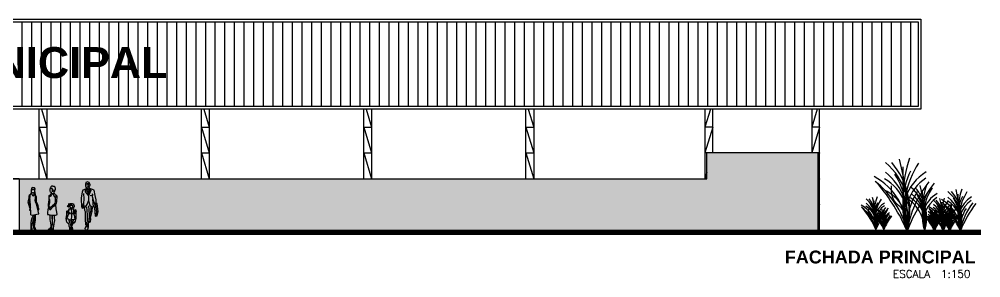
# Model space of a CAD drawing. Extents: x -122.1 to -43.4, y 17.2 to 92.3.
# Drawn here: x -80.74 to -43.41, y 82.21 to 92.26 of the extents above; entities that cross this region are included whole.
import ezdxf
from ezdxf.enums import TextEntityAlignment as Align

# ---------------------------------------------------------------- set-up
doc = ezdxf.new("R2010")
doc.units = 0
doc.header["$LTSCALE"] = 2
doc.header["$MEASUREMENT"] = 0
for name, color, linetype in [('ALVENARIA', 7, 'CONTINUOUS'), ('ALVENARIA2', 9, 'CONTINUOUS'), ('COBERTURA', 6, 'CONTINUOUS'), ('COTA', 1, 'CONTINUOUS'), ('GENTE', 1, 'CONTINUOUS'), ('JAPOR', 142, 'CONTINUOUS'), ('JARDIM', 90, 'CONTINUOUS'), ('PLATIBANDA', 11, 'CONTINUOUS'), ('TEXTO2', 40, 'CONTINUOUS'), ('TEXTO5', 5, 'CONTINUOUS')]:
    doc.layers.add(name, color=color, linetype=linetype)
doc.styles.add('SANSSERIFBOLD', font='sasb____.pfb')
doc.styles.add('SIMPLEX', font='SIMPLEX.SHX')

msp = doc.modelspace()

# ---------------------------------------------------------------- hatches: boundary and pattern name
at = {"layer": 'PLATIBANDA'}
h = msp.add_hatch(dxfattribs=at)
h.set_pattern_fill('ANSI31', color=256, scale=3, angle=45, style=0)
h.paths.add_polyline_path([(-45.838, 88.864), (-45.838, 92.164), (-119.638, 92.164), (-119.638, 88.864)])
h.paths.add_polyline_path([(-89.884, 89.625), (-74.89, 89.625), (-74.89, 91.512), (-89.884, 91.512)], flags=24)
h = msp.add_hatch(dxfattribs=at)
h.set_pattern_fill('DOTS', color=256, scale=2, style=0)
h.paths.add_polyline_path([(-80.738, 86.064), (-80.738, 84.064), (-49.738, 84.064), (-49.738, 87.064), (-49.963, 87.064), (-54.038, 87.064), (-54.038, 86.064)])

# ---------------------------------------------------------------- linework, layer by layer
at = {"layer": 'ALVENARIA'}
for p, q in [((-119.738, 92.264), (-45.738, 92.264)), ((-45.738, 92.264), (-45.738, 88.764)), ((-45.738, 88.764), (-119.738, 88.764)), ((-79.873, 88.764), (-79.663, 88.064)), ((-73.573, 88.764), (-73.363, 88.064)), ((-67.273, 88.764), (-67.063, 88.064)), ((-60.973, 88.764), (-60.763, 88.064)), ((-53.903, 88.764), (-54.113, 88.064)), ((-49.753, 88.764), (-49.963, 88.064)), ((-79.963, 88.064), (-79.663, 88.064)), ((-79.963, 88.064), (-79.663, 87.064)), ((-73.663, 88.064), (-73.363, 88.064)), ((-73.663, 88.064), (-73.363, 87.064)), ((-67.363, 88.064), (-67.063, 88.064)), ((-67.363, 88.064), (-67.063, 87.064)), ((-61.063, 88.064), (-60.763, 88.064)), ((-61.063, 88.064), (-60.763, 87.064)), ((-53.813, 88.064), (-54.113, 87.064)), ((-53.813, 88.064), (-54.113, 88.064)), ((-49.663, 88.064), (-49.963, 87.064)), ((-49.663, 88.064), (-49.963, 88.064)), ((-79.963, 87.064), (-79.663, 87.064)), ((-79.963, 87.064), (-79.663, 86.064)), ((-73.663, 87.064), (-73.363, 87.064)), ((-73.663, 87.064), (-73.363, 86.064)), ((-67.363, 87.064), (-67.063, 87.064)), ((-67.363, 87.064), (-67.063, 86.064)), ((-61.063, 87.064), (-60.763, 87.064)), ((-61.063, 87.064), (-60.763, 86.064)), ((-53.813, 87.064), (-54.113, 87.064)), ((-49.663, 87.064), (-49.963, 87.064)), ((-49.663, 87.064), (-49.738, 86.814)), ((-54.038, 86.314), (-54.113, 86.064)), ((-49.663, 86.064), (-49.738, 85.814)), ((-49.663, 85.064), (-49.738, 85.064)), ((-49.663, 85.064), (-49.738, 84.814)), ((-122.11, 84.064), (-43.406, 84.064)), ((-122.11, 84.014), (-43.406, 84.014)), ((-122.11, 83.964), (-43.406, 83.964)), ((-122.11, 83.914), (-43.406, 83.914))]:
    msp.add_line(p, q, dxfattribs=at)
at = {"layer": 'ALVENARIA2'}
for p, q in [((-79.963, 86.064), (-79.963, 88.764)), ((-79.663, 88.764), (-79.663, 86.064)), ((-73.663, 86.064), (-73.663, 88.764)), ((-73.363, 88.764), (-73.363, 86.064)), ((-67.363, 86.064), (-67.363, 88.764)), ((-67.063, 88.764), (-67.063, 86.064)), ((-61.063, 86.064), (-61.063, 88.764)), ((-60.763, 88.764), (-60.763, 86.064)), ((-54.113, 88.764), (-54.113, 86.064)), ((-53.813, 87.064), (-53.813, 88.764)), ((-49.963, 88.764), (-49.963, 87.064)), ((-49.663, 84.064), (-49.663, 88.764)), ((-49.738, 87.064), (-54.038, 87.064)), ((-54.038, 86.064), (-54.038, 87.064)), ((-49.738, 87.064), (-49.738, 84.064)), ((-80.738, 86.064), (-54.038, 86.064)), ((-80.738, 86.064), (-80.738, 84.064))]:
    msp.add_line(p, q, dxfattribs=at)
at = {"layer": 'COBERTURA'}
for p, q in [((-119.638, 92.164), (-45.838, 92.164)), ((-45.838, 92.164), (-45.838, 88.864)), ((-45.838, 88.864), (-119.638, 88.864))]:
    msp.add_line(p, q, dxfattribs=at)
at = {"layer": 'COTA'}
msp.add_line((-80.738, 86.064), (-84.738, 86.064), dxfattribs=at)
at = {"layer": 'GENTE'}
for p, q in [((-78.146, 85.919), (-78.169, 85.864)), ((-78.156, 85.813), (-78.146, 85.873)), ((-78.087, 85.946), (-78.146, 85.919)), ((-78.146, 85.873), (-78.114, 85.887)), ((-78.114, 85.887), (-78.078, 85.877)), ((-78.027, 85.919), (-78.087, 85.946)), ((-78.078, 85.877), (-78.037, 85.887)), ((-78.037, 85.887), (-77.995, 85.841)), ((-77.995, 85.859), (-78.027, 85.919)), ((-80.273, 85.501), (-80.296, 85.463)), ((-80.251, 85.705), (-80.277, 85.613)), ((-80.277, 85.613), (-80.273, 85.555)), ((-80.273, 85.555), (-80.273, 85.501)), ((-80.257, 85.578), (-80.248, 85.603)), ((-80.245, 85.53), (-80.257, 85.578)), ((-80.257, 85.485), (-80.245, 85.501)), ((-80.206, 85.724), (-80.251, 85.705)), ((-80.248, 85.635), (-80.235, 85.654)), ((-80.248, 85.603), (-80.248, 85.635)), ((-80.245, 85.501), (-80.245, 85.53)), ((-80.222, 85.504), (-80.241, 85.523)), ((-80.235, 85.654), (-80.184, 85.654)), ((-80.162, 85.526), (-80.222, 85.504)), ((-80.152, 85.705), (-80.206, 85.724)), ((-80.184, 85.654), (-80.158, 85.632)), ((-80.168, 85.52), (-80.171, 85.488)), ((-80.152, 85.549), (-80.162, 85.526)), ((-80.158, 85.632), (-80.146, 85.597)), ((-80.12, 85.667), (-80.152, 85.705)), ((-80.146, 85.597), (-80.152, 85.549)), ((-80.13, 85.606), (-80.12, 85.667)), ((-80.126, 85.52), (-80.13, 85.606)), ((-80.104, 85.469), (-80.126, 85.52)), ((-79.539, 85.662), (-79.523, 85.698)), ((-79.533, 85.588), (-79.539, 85.662)), ((-79.517, 85.731), (-79.533, 85.718)), ((-79.533, 85.718), (-79.523, 85.698)), ((-79.523, 85.545), (-79.533, 85.588)), ((-79.523, 85.698), (-79.484, 85.701)), ((-79.5, 85.529), (-79.523, 85.545)), ((-79.504, 85.757), (-79.517, 85.74)), ((-79.517, 85.74), (-79.517, 85.731)), ((-79.481, 85.77), (-79.504, 85.757)), ((-79.478, 85.529), (-79.5, 85.529)), ((-79.494, 85.487), (-79.481, 85.496)), ((-79.484, 85.701), (-79.458, 85.656)), ((-79.448, 85.776), (-79.481, 85.77)), ((-79.481, 85.496), (-79.478, 85.529)), ((-79.458, 85.656), (-79.455, 85.614)), ((-79.455, 85.614), (-79.458, 85.581)), ((-79.458, 85.581), (-79.432, 85.584)), ((-79.432, 85.776), (-79.448, 85.776)), ((-79.416, 85.76), (-79.432, 85.776)), ((-79.432, 85.584), (-79.416, 85.597)), ((-79.393, 85.76), (-79.416, 85.76)), ((-79.416, 85.597), (-79.409, 85.62)), ((-79.409, 85.62), (-79.393, 85.63)), ((-79.39, 85.584), (-79.403, 85.575)), ((-79.403, 85.575), (-79.387, 85.568)), ((-79.364, 85.757), (-79.393, 85.76)), ((-79.393, 85.63), (-79.39, 85.607)), ((-79.39, 85.568), (-79.393, 85.549)), ((-79.393, 85.549), (-79.393, 85.5)), ((-79.393, 85.5), (-79.367, 85.493)), ((-79.367, 85.493), (-79.393, 85.483)), ((-79.39, 85.607), (-79.39, 85.584)), ((-79.387, 85.568), (-79.367, 85.568)), ((-79.37, 85.493), (-79.354, 85.467)), ((-79.367, 85.568), (-79.354, 85.581)), ((-79.348, 85.737), (-79.364, 85.757)), ((-79.354, 85.601), (-79.348, 85.614)), ((-79.354, 85.581), (-79.354, 85.601)), ((-79.348, 85.708), (-79.348, 85.737)), ((-79.325, 85.705), (-79.348, 85.708)), ((-79.348, 85.614), (-79.331, 85.643)), ((-79.334, 85.672), (-79.331, 85.688)), ((-79.325, 85.662), (-79.334, 85.672)), ((-79.331, 85.688), (-79.325, 85.705)), ((-79.331, 85.643), (-79.325, 85.662)), ((-78.293, 85.543), (-78.329, 85.324)), ((-78.275, 85.612), (-78.293, 85.543)), ((-78.169, 85.658), (-78.275, 85.612)), ((-78.169, 85.864), (-78.169, 85.818)), ((-78.169, 85.818), (-78.169, 85.809)), ((-78.169, 85.809), (-78.165, 85.777)), ((-78.137, 85.681), (-78.169, 85.662)), ((-78.169, 85.662), (-78.169, 85.658)), ((-78.16, 85.585), (-78.169, 85.653)), ((-78.165, 85.777), (-78.16, 85.758)), ((-78.165, 85.557), (-78.151, 85.589)), ((-78.041, 85.392), (-78.165, 85.557)), ((-78.16, 85.758), (-78.133, 85.74)), ((-78.151, 85.589), (-78.16, 85.585)), ((-78.151, 85.672), (-78.11, 85.607)), ((-78.142, 85.822), (-78.078, 85.841)), ((-78.128, 85.722), (-78.137, 85.681)), ((-78.133, 85.74), (-78.128, 85.722)), ((-78.133, 85.713), (-78.073, 85.681)), ((-78.11, 85.607), (-78.046, 85.466)), ((-78.073, 85.676), (-78.105, 85.607)), ((-78.096, 85.754), (-78.032, 85.763)), ((-78.096, 85.639), (-78.069, 85.612)), ((-78.069, 85.607), (-78.087, 85.562)), ((-78.078, 85.841), (-78.037, 85.841)), ((-78.073, 85.845), (-78.064, 85.745)), ((-78.073, 85.681), (-78.027, 85.722)), ((-78.05, 85.621), (-78.073, 85.676)), ((-78.069, 85.612), (-78.055, 85.626)), ((-78.069, 85.607), (-78.032, 85.521)), ((-78.032, 85.612), (-78.05, 85.621)), ((-77.968, 85.58), (-78.046, 85.392)), ((-77.991, 85.681), (-78.041, 85.466)), ((-78.014, 85.658), (-78.032, 85.612)), ((-78.027, 85.722), (-78.005, 85.768)), ((-78.009, 85.713), (-78.027, 85.722)), ((-77.995, 85.681), (-78.014, 85.658)), ((-77.991, 85.681), (-78.009, 85.713)), ((-78.005, 85.79), (-77.986, 85.8)), ((-78.005, 85.768), (-78.005, 85.79)), ((-77.995, 85.841), (-77.995, 85.859)), ((-77.982, 85.822), (-77.995, 85.841)), ((-77.968, 85.672), (-77.991, 85.681)), ((-77.986, 85.8), (-77.982, 85.822)), ((-77.977, 85.672), (-77.959, 85.598)), ((-77.973, 85.598), (-77.968, 85.58)), ((-77.959, 85.598), (-77.973, 85.598)), ((-77.89, 85.649), (-77.968, 85.672)), ((-77.835, 85.617), (-77.89, 85.649)), ((-77.785, 85.411), (-77.835, 85.617)), ((-80.372, 85.293), (-80.401, 85.162)), ((-80.401, 85.162), (-80.344, 84.945)), ((-80.36, 85.392), (-80.372, 85.293)), ((-80.34, 85.415), (-80.36, 85.392)), ((-80.331, 85.277), (-80.353, 85.169)), ((-80.353, 85.169), (-80.334, 85.041)), ((-80.347, 85.424), (-80.309, 85.45)), ((-80.34, 85.424), (-80.347, 85.424)), ((-80.315, 85.405), (-80.34, 85.415)), ((-80.331, 85.284), (-80.315, 85.357)), ((-80.315, 85.178), (-80.331, 85.284)), ((-80.315, 85.357), (-80.315, 85.405)), ((-80.305, 85.054), (-80.315, 85.178)), ((-80.309, 85.45), (-80.296, 85.463)), ((-80.296, 85.463), (-80.261, 85.488)), ((-80.261, 85.488), (-80.222, 85.415)), ((-80.222, 85.415), (-80.184, 85.399)), ((-80.184, 85.399), (-80.162, 85.431)), ((-80.171, 85.488), (-80.162, 85.453)), ((-80.162, 85.459), (-80.117, 85.411)), ((-80.162, 85.431), (-80.162, 85.459)), ((-80.126, 85.418), (-80.104, 85.469)), ((-80.123, 85.245), (-80.104, 85.296)), ((-80.11, 85.156), (-80.123, 85.245)), ((-80.117, 85.411), (-80.104, 85.395)), ((-80.069, 85.073), (-80.11, 85.156)), ((-80.104, 85.364), (-80.101, 85.392)), ((-80.104, 85.296), (-80.104, 85.364)), ((-80.101, 85.392), (-80.082, 85.36)), ((-80.082, 85.36), (-80.079, 85.265)), ((-80.079, 85.265), (-80.082, 85.159)), ((-80.082, 85.159), (-80.034, 85.07)), ((-79.601, 85.171), (-79.614, 85.061)), ((-79.585, 85.233), (-79.601, 85.171)), ((-79.578, 85.386), (-79.588, 85.344)), ((-79.588, 85.344), (-79.588, 85.272)), ((-79.588, 85.272), (-79.585, 85.233)), ((-79.578, 85.383), (-79.575, 85.412)), ((-79.572, 85.334), (-79.578, 85.386)), ((-79.578, 85.028), (-79.556, 85.135)), ((-79.575, 85.412), (-79.543, 85.441)), ((-79.523, 85.389), (-79.572, 85.34)), ((-79.572, 85.288), (-79.572, 85.334)), ((-79.559, 85.262), (-79.572, 85.288)), ((-79.549, 85.236), (-79.559, 85.262)), ((-79.556, 85.135), (-79.549, 85.204)), ((-79.549, 85.204), (-79.549, 85.236)), ((-79.543, 85.441), (-79.517, 85.457)), ((-79.484, 85.444), (-79.523, 85.389)), ((-79.517, 85.457), (-79.497, 85.48)), ((-79.497, 85.48), (-79.494, 85.487)), ((-79.471, 85.48), (-79.491, 85.49)), ((-79.471, 85.48), (-79.484, 85.444)), ((-79.432, 85.477), (-79.471, 85.48)), ((-79.393, 85.483), (-79.432, 85.477)), ((-79.419, 85.477), (-79.416, 85.444)), ((-79.416, 85.444), (-79.396, 85.399)), ((-79.396, 85.399), (-79.37, 85.357)), ((-79.37, 85.357), (-79.341, 85.331)), ((-79.354, 85.467), (-79.318, 85.438)), ((-79.338, 85.165), (-79.354, 85.116)), ((-79.334, 85.35), (-79.348, 85.288)), ((-79.348, 85.288), (-79.348, 85.246)), ((-79.348, 85.246), (-79.338, 85.2)), ((-79.338, 85.2), (-79.338, 85.165)), ((-79.321, 85.389), (-79.334, 85.35)), ((-79.299, 85.412), (-79.321, 85.389)), ((-79.318, 85.438), (-79.289, 85.415)), ((-79.289, 85.415), (-79.299, 85.412)), ((-79.286, 85.168), (-79.299, 85.109)), ((-79.289, 85.415), (-79.282, 85.402)), ((-79.282, 85.334), (-79.286, 85.223)), ((-79.286, 85.223), (-79.286, 85.168)), ((-79.282, 85.402), (-79.282, 85.334)), ((-78.329, 85.324), (-78.334, 85.205)), ((-78.334, 85.205), (-78.325, 85.045)), ((-78.247, 85.484), (-78.229, 85.287)), ((-78.229, 85.287), (-78.243, 85.095)), ((-78.096, 85.063), (-78.05, 85.209)), ((-78.05, 85.209), (-77.995, 85.031)), ((-78.046, 85.466), (-78.046, 85.205)), ((-77.978, 85.417), (-77.925, 85.424)), ((-77.886, 85.438), (-77.895, 85.475)), ((-77.89, 85.36), (-77.886, 85.438)), ((-77.872, 85.269), (-77.89, 85.36)), ((-77.858, 84.976), (-77.877, 85.274)), ((-77.877, 85.274), (-77.822, 85.086)), ((-77.803, 85.118), (-77.758, 85.123)), ((-77.753, 85.241), (-77.785, 85.411)), ((-77.753, 85.123), (-77.753, 85.241)), ((-77.744, 85.104), (-77.753, 85.123)), ((-80.344, 84.945), (-80.328, 84.929)), ((-80.334, 85.041), (-80.296, 84.958)), ((-80.321, 84.859), (-80.334, 84.862)), ((-80.334, 84.862), (-80.334, 84.843)), ((-80.334, 84.843), (-80.302, 84.83)), ((-80.328, 84.929), (-80.321, 84.859)), ((-80.296, 84.964), (-80.305, 85.054)), ((-80.302, 84.83), (-80.293, 84.83)), ((-80.289, 84.741), (-80.296, 84.964)), ((-80.037, 84.967), (-80.069, 85.073)), ((-79.999, 84.821), (-80.037, 84.967)), ((-80.034, 85.07), (-80.015, 85.006)), ((-80.015, 85.006), (-80.005, 84.961)), ((-80.005, 84.961), (-80.015, 84.948)), ((-80.015, 84.948), (-80.008, 84.929)), ((-79.986, 84.868), (-80.011, 84.833)), ((-80.008, 84.929), (-79.986, 84.916)), ((-79.976, 84.699), (-79.999, 84.821)), ((-79.986, 84.916), (-79.986, 84.868)), ((-79.637, 84.755), (-79.647, 84.686)), ((-79.624, 84.852), (-79.637, 84.755)), ((-79.605, 84.94), (-79.624, 84.852)), ((-79.614, 85.061), (-79.611, 84.995)), ((-79.611, 84.995), (-79.605, 84.943)), ((-79.605, 84.943), (-79.575, 84.895)), ((-79.578, 84.982), (-79.578, 85.028)), ((-79.562, 84.963), (-79.578, 84.982)), ((-79.575, 84.895), (-79.546, 84.865)), ((-79.539, 84.953), (-79.562, 84.963)), ((-79.546, 84.865), (-79.517, 84.872)), ((-79.543, 84.924), (-79.536, 84.924)), ((-79.53, 84.898), (-79.543, 84.924)), ((-79.539, 84.95), (-79.513, 84.963)), ((-79.533, 84.94), (-79.539, 84.95)), ((-79.536, 84.924), (-79.533, 84.94)), ((-79.497, 84.891), (-79.53, 84.898)), ((-79.517, 84.872), (-79.497, 84.891)), ((-79.513, 84.963), (-79.494, 84.973)), ((-79.487, 84.901), (-79.497, 84.891)), ((-79.494, 84.973), (-79.452, 85.005)), ((-79.468, 84.921), (-79.487, 84.901)), ((-79.461, 84.943), (-79.468, 84.921)), ((-79.406, 84.986), (-79.461, 84.943)), ((-79.452, 85.028), (-79.429, 85.031)), ((-79.452, 85.005), (-79.452, 85.028)), ((-79.439, 85.005), (-79.452, 85.005)), ((-79.416, 84.995), (-79.439, 85.005)), ((-79.413, 85.051), (-79.432, 85.031)), ((-79.429, 85.031), (-79.409, 85.031)), ((-79.409, 84.982), (-79.416, 84.995)), ((-79.383, 85.08), (-79.413, 85.051)), ((-79.409, 85.031), (-79.39, 85.025)), ((-79.396, 84.982), (-79.409, 84.982)), ((-79.387, 85.002), (-79.396, 84.982)), ((-79.321, 85.08), (-79.387, 85.022)), ((-79.387, 85.022), (-79.387, 85.002)), ((-79.354, 85.116), (-79.383, 85.08)), ((-79.299, 85.109), (-79.321, 85.077)), ((-79.312, 85.022), (-79.321, 85.08)), ((-79.305, 84.937), (-79.312, 85.022)), ((-79.302, 84.888), (-79.305, 84.937)), ((-79.292, 84.826), (-79.302, 84.888)), ((-79.276, 84.758), (-79.292, 84.826)), ((-79.26, 84.677), (-79.276, 84.758)), ((-78.901, 84.786), (-78.904, 84.768)), ((-78.904, 84.768), (-78.904, 84.762)), ((-78.904, 84.762), (-78.898, 84.753)), ((-78.892, 84.797), (-78.901, 84.786)), ((-78.898, 84.753), (-78.886, 84.75)), ((-78.895, 84.741), (-78.895, 84.75)), ((-78.88, 84.797), (-78.892, 84.797)), ((-78.886, 84.75), (-78.883, 84.738)), ((-78.871, 84.795), (-78.88, 84.797)), ((-78.865, 84.756), (-78.88, 84.747)), ((-78.88, 84.747), (-78.871, 84.729)), ((-78.862, 84.809), (-78.874, 84.8)), ((-78.874, 84.8), (-78.868, 84.774)), ((-78.868, 84.774), (-78.865, 84.756)), ((-78.862, 85.016), (-78.847, 85.022)), ((-78.856, 85.007), (-78.862, 85.016)), ((-78.856, 84.797), (-78.862, 84.809)), ((-78.859, 84.969), (-78.856, 84.996)), ((-78.833, 84.987), (-78.859, 84.969)), ((-78.856, 84.996), (-78.842, 85.019)), ((-78.842, 85.005), (-78.856, 85.007)), ((-78.839, 84.833), (-78.856, 84.797)), ((-78.853, 84.777), (-78.853, 84.8)), ((-78.847, 84.753), (-78.853, 84.777)), ((-78.85, 84.738), (-78.847, 84.753)), ((-78.847, 85.022), (-78.836, 85.028)), ((-78.847, 84.756), (-78.83, 84.765)), ((-78.842, 85.019), (-78.827, 85.034)), ((-78.815, 84.877), (-78.839, 84.833)), ((-78.836, 84.993), (-78.833, 85.007)), ((-78.836, 84.969), (-78.836, 84.993)), ((-78.83, 84.951), (-78.836, 84.969)), ((-78.833, 85.007), (-78.815, 85.028)), ((-78.824, 84.957), (-78.83, 84.951)), ((-78.83, 84.765), (-78.818, 84.792)), ((-78.827, 85.034), (-78.818, 85.04)), ((-78.812, 84.966), (-78.824, 84.957)), ((-78.818, 85.052), (-78.815, 85.055)), ((-78.818, 85.034), (-78.818, 85.052)), ((-78.818, 85.04), (-78.818, 85.025)), ((-78.818, 84.792), (-78.812, 84.809)), ((-78.815, 85.055), (-78.797, 85.052)), ((-78.815, 85.028), (-78.812, 85.019)), ((-78.815, 84.877), (-78.768, 84.898)), ((-78.8, 84.874), (-78.815, 84.877)), ((-78.815, 84.809), (-78.812, 84.809)), ((-78.815, 84.803), (-78.815, 84.809)), ((-78.812, 84.709), (-78.815, 84.803)), ((-78.812, 85.019), (-78.794, 85.025)), ((-78.8, 84.987), (-78.812, 84.966)), ((-78.812, 84.809), (-78.794, 84.851)), ((-78.809, 85.093), (-78.794, 85.096)), ((-78.809, 85.061), (-78.809, 85.093)), ((-78.788, 85.043), (-78.809, 85.061)), ((-78.797, 85.007), (-78.8, 84.987)), ((-78.794, 84.851), (-78.8, 84.874)), ((-78.797, 85.052), (-78.785, 85.043)), ((-78.797, 85.025), (-78.797, 85.007)), ((-78.785, 85.025), (-78.797, 85.025)), ((-78.794, 85.096), (-78.776, 85.084)), ((-78.785, 85.043), (-78.776, 85.028)), ((-78.776, 85.028), (-78.785, 85.022)), ((-78.776, 84.999), (-78.785, 85.025)), ((-78.773, 85.046), (-78.782, 85.046)), ((-78.776, 85.084), (-78.773, 85.058)), ((-78.747, 85.019), (-78.776, 85.002)), ((-78.776, 85.002), (-78.776, 84.966)), ((-78.776, 84.966), (-78.762, 84.963)), ((-78.773, 85.058), (-78.773, 85.046)), ((-78.771, 85.073), (-78.756, 85.096)), ((-78.768, 84.898), (-78.759, 84.898)), ((-78.762, 84.963), (-78.75, 84.948)), ((-78.759, 84.898), (-78.732, 84.883)), ((-78.756, 85.096), (-78.723, 85.102)), ((-78.756, 84.895), (-78.738, 84.931)), ((-78.75, 84.948), (-78.738, 84.934)), ((-78.729, 85.025), (-78.747, 85.019)), ((-78.738, 84.934), (-78.72, 84.925)), ((-78.732, 84.883), (-78.697, 84.88)), ((-78.708, 85.025), (-78.729, 85.025)), ((-78.723, 85.102), (-78.682, 85.102)), ((-78.72, 84.925), (-78.697, 84.922)), ((-78.711, 85.022), (-78.708, 85.102)), ((-78.691, 85.025), (-78.708, 85.025)), ((-78.691, 84.768), (-78.705, 84.88)), ((-78.697, 84.922), (-78.685, 84.925)), ((-78.697, 84.88), (-78.67, 84.889)), ((-78.697, 84.623), (-78.691, 84.768)), ((-78.676, 85.019), (-78.691, 85.025)), ((-78.685, 84.925), (-78.673, 84.936)), ((-78.682, 85.102), (-78.658, 85.087)), ((-78.673, 84.889), (-78.682, 84.925)), ((-78.658, 85.002), (-78.676, 85.019)), ((-78.673, 84.936), (-78.664, 84.954)), ((-78.67, 84.889), (-78.643, 84.88)), ((-78.664, 84.963), (-78.655, 84.966)), ((-78.664, 84.954), (-78.664, 84.963)), ((-78.661, 84.939), (-78.661, 84.954)), ((-78.658, 84.907), (-78.661, 84.939)), ((-78.658, 85.087), (-78.649, 85.073)), ((-78.652, 84.984), (-78.658, 85.002)), ((-78.634, 84.901), (-78.658, 84.907)), ((-78.655, 84.966), (-78.652, 84.984)), ((-78.649, 85.073), (-78.632, 85.081)), ((-78.62, 85.07), (-78.646, 85.067)), ((-78.646, 85.067), (-78.646, 85.058)), ((-78.646, 85.058), (-78.614, 85.052)), ((-78.643, 84.88), (-78.617, 84.86)), ((-78.626, 84.928), (-78.634, 84.901)), ((-78.632, 85.081), (-78.626, 85.081)), ((-78.617, 84.86), (-78.632, 84.812)), ((-78.632, 84.812), (-78.632, 84.774)), ((-78.632, 84.774), (-78.626, 84.741)), ((-78.626, 85.081), (-78.62, 85.07)), ((-78.623, 84.954), (-78.626, 84.928)), ((-78.611, 85.067), (-78.623, 85.067)), ((-78.608, 84.975), (-78.623, 84.954)), ((-78.623, 84.851), (-78.596, 84.803)), ((-78.62, 85.052), (-78.605, 85.005)), ((-78.614, 85.052), (-78.611, 85.067)), ((-78.605, 85.005), (-78.608, 84.975)), ((-78.596, 84.803), (-78.584, 84.756)), ((-78.584, 84.756), (-78.561, 84.777)), ((-78.555, 84.842), (-78.572, 84.827)), ((-78.572, 84.827), (-78.569, 84.803)), ((-78.569, 84.803), (-78.552, 84.795)), ((-78.564, 84.854), (-78.549, 84.866)), ((-78.561, 84.836), (-78.564, 84.854)), ((-78.561, 84.777), (-78.543, 84.78)), ((-78.534, 84.839), (-78.555, 84.842)), ((-78.552, 84.795), (-78.543, 84.797)), ((-78.549, 84.866), (-78.54, 84.842)), ((-78.54, 84.78), (-78.546, 84.795)), ((-78.54, 84.774), (-78.546, 84.667)), ((-78.543, 84.797), (-78.534, 84.797)), ((-78.543, 84.78), (-78.54, 84.726)), ((-78.543, 84.726), (-78.531, 84.765)), ((-78.534, 84.78), (-78.54, 84.78)), ((-78.537, 84.797), (-78.534, 84.789)), ((-78.522, 84.806), (-78.534, 84.839)), ((-78.534, 84.789), (-78.534, 84.78)), ((-78.531, 84.765), (-78.522, 84.806)), ((-78.325, 85.045), (-78.325, 85.036)), ((-78.325, 85.036), (-78.32, 84.981)), ((-78.32, 85.036), (-78.284, 85.054)), ((-78.32, 84.981), (-78.307, 84.93)), ((-78.307, 84.93), (-78.27, 84.912)), ((-78.288, 84.999), (-78.27, 84.967)), ((-78.284, 84.967), (-78.288, 84.999)), ((-78.284, 85.054), (-78.261, 85.031)), ((-78.261, 84.944), (-78.284, 84.967)), ((-78.27, 84.967), (-78.261, 84.953)), ((-78.27, 84.912), (-78.256, 84.921)), ((-78.261, 85.031), (-78.243, 85.1)), ((-78.261, 85.031), (-78.261, 85.031)), ((-78.256, 84.976), (-78.261, 85.031)), ((-78.261, 84.953), (-78.256, 84.976)), ((-78.256, 84.921), (-78.261, 84.944)), ((-78.243, 85.1), (-78.233, 84.981)), ((-78.233, 84.981), (-78.215, 84.976)), ((-78.215, 84.976), (-78.201, 84.839)), ((-78.215, 84.972), (-78.169, 84.976)), ((-78.201, 84.839), (-78.178, 84.784)), ((-78.178, 84.784), (-78.183, 84.473)), ((-78.169, 84.976), (-78.096, 85.063)), ((-78.092, 84.665), (-78.11, 84.976)), ((-78.05, 85.004), (-78.037, 84.853)), ((-78.05, 85.004), (-78.05, 85.004)), ((-78.037, 84.853), (-78.027, 84.66)), ((-77.995, 85.031), (-77.936, 84.981)), ((-77.995, 84.633), (-77.945, 84.839)), ((-77.977, 84.528), (-77.909, 84.793)), ((-77.945, 84.839), (-77.941, 84.976)), ((-77.936, 84.981), (-77.872, 84.972)), ((-77.909, 84.857), (-77.877, 84.967)), ((-77.909, 84.793), (-77.909, 84.857)), ((-77.877, 84.967), (-77.858, 84.976)), ((-77.826, 85.1), (-77.803, 85.118)), ((-77.822, 85.086), (-77.817, 85.091)), ((-77.817, 85.091), (-77.803, 85.026)), ((-77.803, 85.026), (-77.817, 84.935)), ((-77.817, 84.935), (-77.785, 84.61)), ((-77.776, 85.091), (-77.803, 85.026)), ((-77.744, 84.766), (-77.78, 84.606)), ((-77.744, 85.095), (-77.776, 85.091)), ((-77.776, 85.086), (-77.744, 84.766)), ((-77.744, 85.095), (-77.744, 85.104)), ((-77.707, 85.1), (-77.744, 85.095)), ((-77.744, 84.766), (-77.68, 84.77)), ((-77.716, 84.615), (-77.68, 84.775)), ((-77.68, 84.775), (-77.707, 85.1)), ((-80.283, 84.664), (-80.289, 84.741)), ((-80.257, 84.504), (-80.286, 84.361)), ((-80.283, 84.654), (-80.219, 84.648)), ((-80.216, 84.603), (-80.257, 84.504)), ((-80.229, 84.325), (-80.194, 84.431)), ((-80.219, 84.648), (-80.053, 84.683)), ((-80.216, 84.645), (-80.216, 84.626)), ((-80.216, 84.626), (-80.216, 84.603)), ((-80.194, 84.431), (-80.184, 84.53)), ((-80.184, 84.53), (-80.146, 84.607)), ((-80.171, 84.479), (-80.178, 84.281)), ((-80.171, 84.562), (-80.158, 84.52)), ((-80.158, 84.52), (-80.171, 84.479)), ((-80.146, 84.607), (-80.146, 84.661)), ((-80.142, 84.201), (-80.107, 84.46)), ((-80.107, 84.46), (-80.104, 84.533)), ((-80.104, 84.533), (-80.101, 84.597)), ((-80.101, 84.619), (-80.098, 84.67)), ((-80.101, 84.597), (-80.101, 84.619)), ((-80.053, 84.683), (-80.05, 84.69)), ((-80.05, 84.69), (-79.976, 84.699)), ((-79.647, 84.686), (-79.637, 84.673)), ((-79.637, 84.673), (-79.611, 84.673)), ((-79.611, 84.673), (-79.592, 84.673)), ((-79.592, 84.673), (-79.543, 84.654)), ((-79.546, 84.654), (-79.484, 84.651)), ((-79.543, 84.599), (-79.546, 84.654)), ((-79.539, 84.576), (-79.543, 84.599)), ((-79.539, 84.56), (-79.539, 84.576)), ((-79.533, 84.481), (-79.539, 84.56)), ((-79.526, 84.403), (-79.533, 84.481)), ((-79.51, 84.345), (-79.526, 84.403)), ((-79.484, 84.651), (-79.478, 84.618)), ((-79.484, 84.651), (-79.452, 84.651)), ((-79.478, 84.618), (-79.478, 84.599)), ((-79.478, 84.599), (-79.468, 84.527)), ((-79.468, 84.527), (-79.461, 84.446)), ((-79.461, 84.446), (-79.465, 84.377)), ((-79.465, 84.377), (-79.465, 84.312)), ((-79.452, 84.647), (-79.377, 84.647)), ((-79.452, 84.608), (-79.452, 84.647)), ((-79.448, 84.576), (-79.452, 84.608)), ((-79.448, 84.534), (-79.448, 84.576)), ((-79.448, 84.494), (-79.448, 84.534)), ((-79.448, 84.465), (-79.448, 84.494)), ((-79.445, 84.387), (-79.448, 84.465)), ((-79.448, 84.299), (-79.445, 84.387)), ((-79.367, 84.442), (-79.39, 84.319)), ((-79.377, 84.647), (-79.383, 84.615)), ((-79.383, 84.615), (-79.377, 84.524)), ((-79.377, 84.644), (-79.331, 84.647)), ((-79.377, 84.524), (-79.367, 84.442)), ((-79.331, 84.647), (-79.295, 84.657)), ((-79.295, 84.657), (-79.26, 84.677)), ((-78.91, 84.511), (-78.892, 84.653)), ((-78.886, 84.372), (-78.91, 84.511)), ((-78.895, 84.735), (-78.895, 84.741)), ((-78.889, 84.735), (-78.895, 84.735)), ((-78.892, 84.653), (-78.886, 84.732)), ((-78.883, 84.738), (-78.889, 84.735)), ((-78.886, 84.502), (-78.812, 84.709)), ((-78.844, 84.493), (-78.886, 84.502)), ((-78.871, 84.729), (-78.85, 84.738)), ((-78.797, 84.466), (-78.844, 84.493)), ((-78.8, 84.312), (-78.791, 84.378)), ((-78.797, 84.469), (-78.768, 84.469)), ((-78.791, 84.378), (-78.797, 84.469)), ((-78.788, 84.732), (-78.794, 84.709)), ((-78.794, 84.709), (-78.75, 84.706)), ((-78.75, 84.726), (-78.788, 84.732)), ((-78.768, 84.469), (-78.744, 84.463)), ((-78.75, 84.706), (-78.75, 84.726)), ((-78.744, 84.463), (-78.72, 84.46)), ((-78.72, 84.46), (-78.729, 84.395)), ((-78.729, 84.395), (-78.726, 84.363)), ((-78.703, 84.46), (-78.72, 84.46)), ((-78.705, 84.463), (-78.697, 84.623)), ((-78.632, 84.466), (-78.703, 84.46)), ((-78.703, 84.46), (-78.697, 84.351)), ((-78.661, 84.726), (-78.629, 84.732)), ((-78.661, 84.7), (-78.661, 84.726)), ((-78.661, 84.7), (-78.623, 84.709)), ((-78.64, 84.375), (-78.632, 84.466)), ((-78.64, 84.351), (-78.64, 84.375)), ((-78.578, 84.481), (-78.634, 84.466)), ((-78.614, 84.729), (-78.629, 84.741)), ((-78.626, 84.741), (-78.617, 84.703)), ((-78.617, 84.703), (-78.617, 84.667)), ((-78.617, 84.667), (-78.611, 84.656)), ((-78.59, 84.709), (-78.614, 84.729)), ((-78.611, 84.656), (-78.578, 84.481)), ((-78.561, 84.416), (-78.611, 84.342)), ((-78.564, 84.712), (-78.59, 84.709)), ((-78.552, 84.724), (-78.564, 84.712)), ((-78.543, 84.531), (-78.561, 84.416)), ((-78.54, 84.726), (-78.552, 84.724)), ((-78.546, 84.667), (-78.543, 84.531)), ((-78.183, 84.473), (-78.16, 84.281)), ((-78.096, 84.221), (-78.087, 84.56)), ((-78.087, 84.56), (-78.092, 84.665)), ((-78.046, 84.253), (-78.037, 84.413)), ((-78.037, 84.413), (-78.009, 84.377)), ((-78.027, 84.66), (-78.032, 84.409)), ((-78.032, 84.523), (-78.009, 84.491)), ((-78.009, 84.491), (-77.995, 84.633)), ((-78.009, 84.491), (-77.982, 84.519)), ((-78.009, 84.377), (-77.977, 84.386)), ((-77.959, 84.496), (-77.977, 84.528)), ((-77.977, 84.386), (-77.959, 84.496)), ((-77.785, 84.61), (-77.716, 84.615)), ((-80.286, 84.131), (-80.293, 84.051)), ((-80.293, 84.051), (-80.27, 84.022)), ((-80.286, 84.361), (-80.286, 84.246)), ((-80.286, 84.246), (-80.286, 84.166)), ((-80.286, 84.166), (-80.286, 84.131)), ((-80.286, 84.127), (-80.28, 84.073)), ((-80.28, 84.073), (-80.245, 84.048)), ((-80.27, 84.022), (-80.235, 84.019)), ((-80.245, 84.191), (-80.229, 84.325)), ((-80.235, 84.099), (-80.245, 84.191)), ((-80.245, 84.048), (-80.238, 84.095)), ((-80.219, 84.041), (-80.235, 84.099)), ((-80.229, 84.009), (-80.219, 84.041)), ((-80.178, 84.191), (-80.181, 84.143)), ((-80.181, 84.143), (-80.171, 84.143)), ((-80.178, 84.281), (-80.178, 84.191)), ((-80.178, 84.191), (-80.155, 84.143)), ((-80.171, 84.143), (-80.162, 84.102)), ((-80.162, 84.102), (-80.133, 84.067)), ((-80.155, 84.143), (-80.133, 84.105)), ((-80.104, 84.121), (-80.142, 84.201)), ((-80.133, 84.105), (-80.11, 84.105)), ((-80.133, 84.067), (-80.095, 84.06)), ((-80.11, 84.105), (-80.104, 84.121)), ((-80.088, 84.092), (-80.104, 84.118)), ((-80.095, 84.06), (-80.088, 84.092)), ((-79.605, 84.078), (-79.582, 84.111)), ((-79.588, 84.062), (-79.605, 84.078)), ((-79.552, 84.062), (-79.588, 84.062)), ((-79.582, 84.111), (-79.559, 84.12)), ((-79.559, 84.12), (-79.523, 84.117)), ((-79.517, 84.075), (-79.552, 84.062)), ((-79.546, 84.12), (-79.504, 84.179)), ((-79.523, 84.117), (-79.471, 84.143)), ((-79.5, 84.094), (-79.517, 84.075)), ((-79.497, 84.26), (-79.51, 84.345)), ((-79.504, 84.179), (-79.494, 84.202)), ((-79.474, 84.124), (-79.5, 84.094)), ((-79.494, 84.202), (-79.497, 84.26)), ((-79.497, 84.068), (-79.491, 84.075)), ((-79.497, 84.059), (-79.497, 84.068)), ((-79.497, 84.02), (-79.497, 84.059)), ((-79.474, 84.006), (-79.497, 84.02)), ((-79.491, 84.075), (-79.478, 84.075)), ((-79.487, 84.075), (-79.474, 84.111)), ((-79.478, 84.075), (-79.455, 84.075)), ((-79.474, 84.111), (-79.471, 84.159)), ((-79.465, 84.01), (-79.474, 84.006)), ((-79.471, 84.159), (-79.468, 84.208)), ((-79.468, 84.208), (-79.448, 84.299)), ((-79.465, 84.312), (-79.452, 84.267)), ((-79.442, 84.029), (-79.465, 84.01)), ((-79.455, 84.075), (-79.432, 84.104)), ((-79.419, 84.055), (-79.442, 84.029)), ((-79.432, 84.104), (-79.419, 84.133)), ((-79.413, 84.211), (-79.426, 84.156)), ((-79.426, 84.156), (-79.419, 84.133)), ((-79.419, 84.133), (-79.416, 84.111)), ((-79.416, 84.111), (-79.419, 84.055)), ((-79.39, 84.319), (-79.413, 84.211)), ((-78.83, 84.315), (-78.886, 84.372)), ((-78.797, 84.307), (-78.83, 84.315)), ((-78.803, 84.283), (-78.8, 84.312)), ((-78.803, 84.224), (-78.803, 84.283)), ((-78.776, 84.15), (-78.803, 84.224)), ((-78.771, 84.085), (-78.776, 84.15)), ((-78.771, 84.067), (-78.771, 84.085)), ((-78.762, 84.014), (-78.771, 84.067)), ((-78.738, 84.034), (-78.768, 84.04)), ((-78.756, 83.993), (-78.762, 84.014)), ((-78.735, 84.354), (-78.747, 84.283)), ((-78.747, 84.283), (-78.741, 84.191)), ((-78.726, 84.301), (-78.744, 84.301)), ((-78.741, 84.191), (-78.744, 84.12)), ((-78.744, 84.12), (-78.723, 84.049)), ((-78.723, 84.236), (-78.741, 84.2)), ((-78.697, 84.156), (-78.741, 84.176)), ((-78.741, 84.156), (-78.732, 84.141)), ((-78.723, 84.049), (-78.738, 84.034)), ((-78.726, 84.363), (-78.735, 84.354)), ((-78.732, 84.141), (-78.72, 84.141)), ((-78.714, 84.321), (-78.726, 84.301)), ((-78.726, 84.301), (-78.723, 84.236)), ((-78.723, 84.049), (-78.711, 84.043)), ((-78.72, 84.141), (-78.714, 84.123)), ((-78.697, 84.351), (-78.714, 84.321)), ((-78.714, 84.123), (-78.714, 84.111)), ((-78.714, 84.111), (-78.682, 84.079)), ((-78.711, 84.043), (-78.711, 84.023)), ((-78.711, 84.023), (-78.7, 84.002)), ((-78.7, 84.002), (-78.7, 83.978)), ((-78.688, 84.176), (-78.697, 84.156)), ((-78.694, 84.224), (-78.682, 84.244)), ((-78.694, 84.2), (-78.694, 84.224)), ((-78.688, 84.176), (-78.694, 84.2)), ((-78.679, 84.173), (-78.688, 84.176)), ((-78.682, 84.244), (-78.646, 84.339)), ((-78.682, 84.079), (-78.655, 84.088)), ((-78.673, 84.156), (-78.679, 84.173)), ((-78.673, 84.147), (-78.673, 84.156)), ((-78.664, 84.135), (-78.673, 84.147)), ((-78.661, 84.117), (-78.664, 84.135)), ((-78.652, 84.105), (-78.661, 84.117)), ((-78.611, 84.342), (-78.658, 84.315)), ((-78.655, 84.088), (-78.652, 84.105)), ((-78.646, 84.339), (-78.64, 84.351)), ((-78.137, 84.217), (-78.192, 84.125)), ((-78.192, 84.125), (-78.178, 84.079)), ((-78.178, 84.079), (-78.16, 84.052)), ((-78.16, 84.281), (-78.137, 84.253)), ((-78.16, 84.052), (-78.133, 84.057)), ((-78.16, 84.052), (-78.142, 84.057)), ((-78.142, 84.208), (-78.119, 84.212)), ((-78.142, 84.057), (-78.078, 84.107)), ((-78.137, 84.253), (-78.137, 84.217)), ((-78.092, 84.217), (-78.137, 84.249)), ((-78.119, 84.212), (-78.087, 84.203)), ((-78.046, 84.244), (-78.092, 84.217)), ((-78.087, 84.203), (-78.05, 84.212)), ((-78.078, 84.107), (-78.05, 84.194)), ((-78.05, 84.235), (-78.046, 84.253)), ((-78.05, 84.194), (-78.05, 84.235)), ((-78.747, 83.966), (-78.756, 83.993)), ((-78.723, 83.963), (-78.747, 83.966)), ((-78.7, 83.978), (-78.726, 83.963))]:
    msp.add_line(p, q, dxfattribs=at)
at = {"layer": 'JAPOR'}
msp.add_line((-84.738, 86.064), (-80.738, 86.064), dxfattribs=at)
at = {"layer": 'JARDIM'}
for centre, radius, start, end in [((-48.772, 84.706), 2.592, 344.9797, 50.0693), ((-48.987, 84.824), 2.826, 344.4694, 41.2642), ((-55.79, 84.45), 9.531, 357.5011, 14.419), ((-41.644, 85.292), 4.792, 160.8821, 195.2212), ((-43.027, 84.842), 3.34, 146.8431, 193.987), ((-48.588, 84.479), 2.363, 349.1565, 51.1963), ((-49.669, 84.461), 3.428, 352.8396, 31.2932), ((-30.882, 86.326), 15.556, 179.2871, 188.4708), ((-43.406, 85.034), 3.032, 154.1019, 199.2519), ((-44.603, 84.758), 1.816, 120.3323, 203.5015), ((-48.697, 84.009), 2.43, 0.5893, 61.5589), ((-49.661, 83.209), 3.492, 13.6645, 51.9336), ((-53.273, 80.977), 7.643, 23.5783, 39.8451), ((-48.104, 84.445), 1.882, 347.3866, 59.1762), ((-44.547, 84.572), 1.803, 123.1455, 197.336), ((-42.114, 83.331), 4.213, 141.7571, 170.3854), ((-38.595, 80.923), 8.28, 143.1018, 157.9276), ((-47.782, 84.234), 1.527, 352.4941, 65.4078), ((-43.761, 84.203), 2.512, 147.5461, 183.8583), ((-47.162, 84.46), 1.642, 344.9797, 50.0693), ((-47.298, 84.534), 1.79, 344.4694, 41.2642), ((-51.607, 84.297), 6.037, 357.5011, 14.419), ((-35.83, 85.486), 9.854, 179.2871, 188.4708), ((-43.763, 84.667), 1.92, 154.1019, 199.2519), ((-42.647, 84.831), 3.035, 160.8821, 195.2212), ((-43.523, 84.546), 2.116, 146.8431, 193.987), ((-45.64, 84.42), 1.494, 344.9797, 50.0693), ((-45.764, 84.488), 1.628, 344.4694, 41.2642), ((-49.684, 84.273), 5.492, 357.5011, 14.419), ((-41.533, 84.758), 2.761, 160.8821, 195.2212), ((-42.33, 84.498), 1.925, 146.8431, 193.987), ((-48.601, 84.39), 1.163, 344.9797, 50.0693), ((-48.697, 84.443), 1.268, 344.4694, 41.2642), ((-51.749, 84.275), 4.275, 357.5011, 14.419), ((-40.576, 85.117), 6.978, 179.2871, 188.4708), ((-46.194, 84.537), 1.36, 154.1019, 199.2519), ((-45.403, 84.653), 2.15, 160.8821, 195.2212), ((-46.024, 84.451), 1.498, 146.8431, 193.987), ((-47.115, 84.018), 1.539, 0.5893, 61.5589), ((-46.739, 84.295), 1.192, 347.3866, 59.1762), ((-47.046, 84.316), 1.497, 349.1565, 51.1963), ((-47.73, 84.305), 2.171, 352.8396, 31.2932), ((-44.521, 84.493), 1.15, 120.3323, 203.5015), ((-44.486, 84.375), 1.142, 123.1455, 197.336), ((-45.991, 84.339), 1.163, 344.9797, 50.0693), ((-46.087, 84.392), 1.268, 344.4694, 41.2642), ((-49.139, 84.224), 4.275, 357.5011, 14.419), ((-37.966, 85.065), 6.978, 179.2871, 188.4708), ((-42.793, 84.602), 2.15, 160.8821, 195.2212), ((-45.597, 84.019), 1.4, 0.5893, 61.5589), ((-43.414, 84.4), 1.498, 146.8431, 193.987), ((-46.152, 83.558), 2.012, 13.6645, 51.9336), ((-45.255, 84.27), 1.084, 347.3866, 59.1762), ((-45.534, 84.289), 1.361, 349.1565, 51.1963), ((-46.157, 84.279), 1.975, 352.8396, 31.2932), ((-35.331, 85.354), 8.964, 179.2871, 188.4708), ((-42.548, 84.609), 1.747, 154.1019, 199.2519), ((-43.238, 84.45), 1.046, 120.3323, 203.5015), ((-43.205, 84.343), 1.039, 123.1455, 197.336), ((-41.803, 83.628), 2.428, 141.7571, 170.3854), ((-48.567, 84.078), 1.09, 0.5893, 61.5589), ((-49, 83.719), 1.566, 13.6645, 51.9336), ((-50.62, 82.717), 3.429, 23.5783, 39.8451), ((-48.157, 84.178), 0.685, 352.4941, 65.4078), ((-48.301, 84.273), 0.844, 347.3866, 59.1762), ((-48.518, 84.288), 1.06, 349.1565, 51.1963), ((-49.003, 84.281), 1.537, 352.8396, 31.2932), ((-46.731, 84.414), 0.815, 120.3323, 203.5015), ((-46.706, 84.33), 0.809, 123.1455, 197.336), ((-46.353, 84.165), 1.127, 147.5461, 183.8583), ((-45.614, 83.773), 1.89, 141.7571, 170.3854), ((-44.036, 82.693), 3.714, 143.1018, 157.9276), ((-47.879, 84.28), 0.737, 344.9797, 50.0693), ((-47.94, 84.313), 0.803, 344.4694, 41.2642), ((-49.873, 84.207), 2.708, 357.5011, 14.419), ((-45.853, 84.446), 1.362, 160.8821, 195.2212), ((-42.795, 84.74), 4.42, 179.2871, 188.4708), ((-46.354, 84.373), 0.861, 154.1019, 199.2519), ((-46.246, 84.318), 0.949, 146.8431, 193.987), ((-45.92, 84.228), 0.737, 344.9797, 50.0693), ((-45.957, 84.026), 1.09, 0.5893, 61.5589), ((-46.39, 83.667), 1.566, 13.6645, 51.9336), ((-48.01, 82.666), 3.429, 23.5783, 39.8451), ((-45.981, 84.262), 0.803, 344.4694, 41.2642), ((-47.914, 84.156), 2.708, 357.5011, 14.419), ((-45.547, 84.127), 0.685, 352.4941, 65.4078), ((-45.691, 84.222), 0.844, 347.3866, 59.1762), ((-43.895, 84.395), 1.362, 160.8821, 195.2212), ((-45.908, 84.237), 1.06, 349.1565, 51.1963), ((-44.288, 84.267), 0.949, 146.8431, 193.987), ((-46.393, 84.229), 1.537, 352.8396, 31.2932), ((-43.584, 84.486), 1.36, 154.1019, 199.2519), ((-44.12, 84.362), 0.815, 120.3323, 203.5015), ((-44.095, 84.279), 0.809, 123.1455, 197.336), ((-43.004, 83.722), 1.89, 141.7571, 170.3854), ((-41.425, 82.642), 3.714, 143.1018, 157.9276), ((-45.325, 84.228), 0.737, 344.9797, 50.0693), ((-48.234, 82.271), 4.404, 23.5783, 39.8451), ((-45.386, 84.262), 0.803, 344.4694, 41.2642), ((-45.07, 84.148), 0.88, 352.4941, 65.4078), ((-47.319, 84.156), 2.708, 357.5011, 14.419), ((-43.3, 84.395), 1.362, 160.8821, 195.2212), ((-43.693, 84.267), 0.949, 146.8431, 193.987), ((-42.753, 84.131), 1.448, 147.5461, 183.8583), ((-39.776, 82.24), 4.771, 143.1018, 157.9276), ((-47.858, 84.082), 0.69, 0.5893, 61.5589), ((-48.131, 83.854), 0.992, 13.6645, 51.9336), ((-49.158, 83.22), 2.172, 23.5783, 39.8451), ((-47.597, 84.146), 0.434, 352.4941, 65.4078), ((-47.689, 84.206), 0.535, 347.3866, 59.1762), ((-47.827, 84.215), 0.671, 349.1565, 51.1963), ((-48.134, 84.21), 0.974, 352.8396, 31.2932), ((-46.694, 84.295), 0.516, 120.3323, 203.5015), ((-46.678, 84.242), 0.512, 123.1455, 197.336), ((-46.455, 84.137), 0.714, 147.5461, 183.8583), ((-45.987, 83.889), 1.197, 141.7571, 170.3854), ((-44.987, 83.205), 2.353, 143.1018, 157.9276), ((-45.899, 84.03), 0.69, 0.5893, 61.5589), ((-46.173, 83.803), 0.992, 13.6645, 51.9336), ((-47.199, 83.169), 2.172, 23.5783, 39.8451), ((-45.639, 84.094), 0.434, 352.4941, 65.4078), ((-45.73, 84.154), 0.535, 347.3866, 59.1762), ((-45.868, 84.164), 0.671, 349.1565, 51.1963), ((-46.175, 84.159), 0.974, 352.8396, 31.2932), ((-40.837, 84.689), 4.42, 179.2871, 188.4708), ((-44.395, 84.322), 0.861, 154.1019, 199.2519), ((-44.735, 84.243), 0.516, 120.3323, 203.5015), ((-44.719, 84.19), 0.512, 123.1455, 197.336), ((-44.496, 84.086), 0.714, 147.5461, 183.8583), ((-44.028, 83.838), 1.197, 141.7571, 170.3854), ((-43.028, 83.153), 2.353, 143.1018, 157.9276), ((-45.304, 84.03), 0.69, 0.5893, 61.5589), ((-45.578, 83.803), 0.992, 13.6645, 51.9336), ((-46.604, 83.169), 2.172, 23.5783, 39.8451), ((-43.743, 84.113), 1.127, 147.5461, 183.8583), ((-45.044, 84.094), 0.434, 352.4941, 65.4078), ((-45.136, 84.154), 0.535, 347.3866, 59.1762), ((-45.273, 84.164), 0.671, 349.1565, 51.1963), ((-45.58, 84.159), 0.974, 352.8396, 31.2932), ((-40.242, 84.689), 4.42, 179.2871, 188.4708), ((-43.801, 84.322), 0.861, 154.1019, 199.2519), ((-44.141, 84.243), 0.516, 120.3323, 203.5015), ((-44.125, 84.19), 0.512, 123.1455, 197.336), ((-43.902, 84.086), 0.714, 147.5461, 183.8583), ((-43.434, 83.838), 1.197, 141.7571, 170.3854), ((-42.434, 83.153), 2.353, 143.1018, 157.9276)]:
    msp.add_arc(centre, radius, start, end, dxfattribs=at)
for points in [[(-46.268, 84.034), (-46.397, 84.806), (-46.783, 85.235), (-46.869, 85.793)], [(-47.478, 84.089), (-47.535, 84.435), (-47.709, 84.628), (-47.747, 84.878)], [(-44.867, 84.038), (-44.925, 84.384), (-45.099, 84.576), (-45.137, 84.827)], [(-44.197, 84.033), (-44.271, 84.478), (-44.494, 84.725), (-44.543, 85.047)], [(-47.167, 84.089), (-47.204, 84.308), (-47.314, 84.43), (-47.338, 84.589)], [(-45.208, 84.038), (-45.245, 84.257), (-45.355, 84.379), (-45.379, 84.537)], [(-44.614, 84.038), (-44.651, 84.257), (-44.76, 84.379), (-44.785, 84.537)]]:
    msp.add_spline(points, degree=3, dxfattribs=at)

# ---------------------------------------------------------------- texts
at = {"layer": 'TEXTO2', "style": 'SIMPLEX'}
msp.add_text('ESCALA  1:150', height=0.3, dxfattribs=at).set_placement((-43.801, 82.212), align=Align.RIGHT)
at = {"layer": 'TEXTO5', "style": 'SANSSERIFBOLD'}
msp.add_text('FEIRA MUNICIPAL', height=1.2, dxfattribs=at).set_placement((-82.387, 89.978), align=Align.CENTER)
msp.add_text('FACHADA PRINCIPAL', height=0.5, dxfattribs=at).set_placement((-43.604, 82.77), align=Align.RIGHT)

doc.saveas('drawing.dxf')
